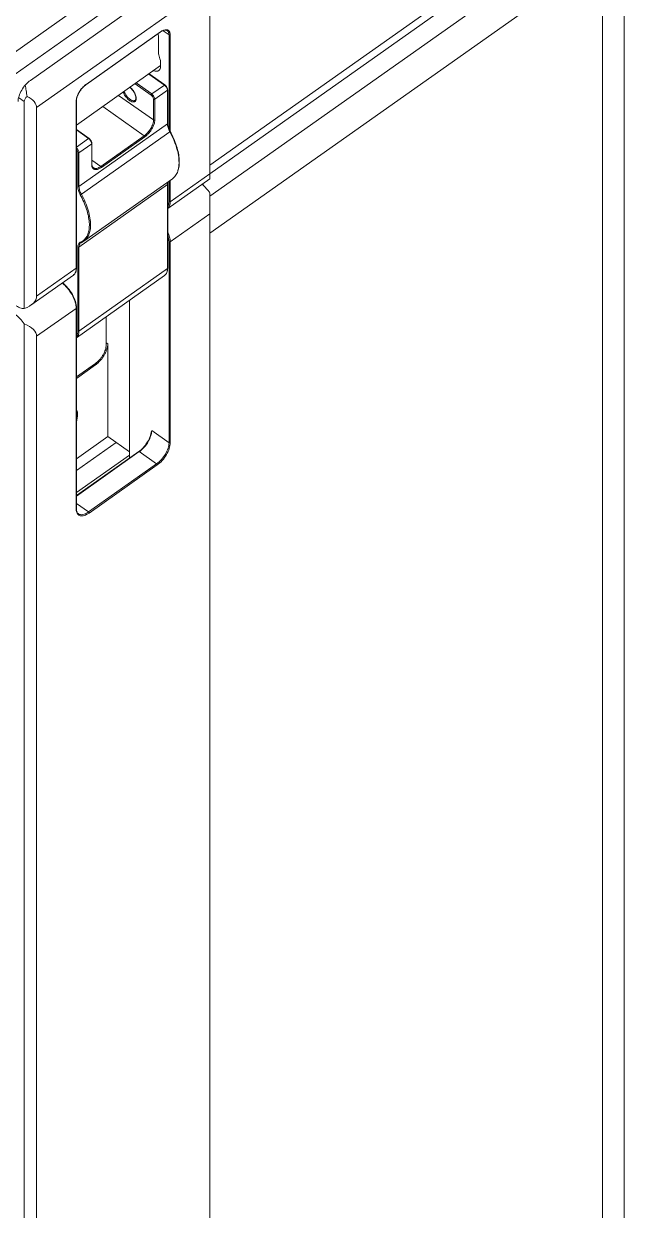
# Model space of a CAD drawing. Header units: millimetres. Extents: x 0 to 9253, y 0 to 2730.
# Drawn here: x 9115.1 to 9252.4, y 1492.7 to 1764.2 of the extents above; entities that cross this region are included whole.
import ezdxf

# ---------------------------------------------------------------- set-up
doc = ezdxf.new("R2010")
doc.units = ezdxf.units.MM
doc.layers.get('0').update_dxf_attribs({"lineweight": 13})

msp = doc.modelspace()

# ---------------------------------------------------------------- linework, layer by layer
at = {"color": 7, "linetype": 'Continuous'}
for p, q in [((9245.28, 1851.23), (8799.8, 1536.23)), ((8801.92, 1532.61), (9247.4, 1847.61)), ((9157.6, 1731.78), (9247.4, 1795.28)), ((9245.28, 1791.83), (9157.61, 1729.84)), ((9247.4, 1788.21), (9157.6, 1724.71)), ((9252.35, 1438.91), (9252.35, 1788.22)), ((9252.35, 1438.91), (9252.35, 1788.22)), ((9252.35, 1788.22), (9252.35, 1438.91)), ((9247.4, 1779.73), (9157.6, 1716.23)), ((9157.6, 1716.22), (9247.4, 1779.72)), ((9247.4, 1429), (9247.4, 1779.72)), ((9247.4, 1779.72), (9247.4, 1429)), ((9247.4, 1779.72), (9247.4, 1429)), ((9154.77, 1778.22), (9116.59, 1751.22)), ((9157.6, 1728.72), (9157.6, 1777.06)), ((9157.6, 1772.98), (9118, 1744.98)), ((9129.29, 1750.23), (9146.26, 1762.23)), ((9129.32, 1750.29), (9146.29, 1762.29)), ((9148.27, 1761.63), (9146.91, 1762.58)), ((9145.86, 1757.59), (9145.86, 1761.21)), ((9148.27, 1740.07), (9148.27, 1761.63)), ((9148.55, 1761.63), (9148.55, 1739.48)), ((9146.36, 1754.58), (9127.11, 1740.97)), ((9146.36, 1755.2), (9146.36, 1754.49)), ((9147.21, 1750.15), (9143.65, 1752.67)), ((9143.72, 1752.72), (9147.32, 1750.18)), ((9144.17, 1747.86), (9140.51, 1750.45)), ((9140.75, 1750.62), (9144.31, 1748.1)), ((9144.31, 1748.1), (9147.21, 1750.15)), ((9147.91, 1748.95), (9145.01, 1746.9)), ((9147.9, 1749.06), (9147.88, 1749.19)), ((9147.91, 1748.95), (9147.9, 1749.06)), ((9147.91, 1741.26), (9147.91, 1748.95)), ((9147.97, 1749.05), (9147.97, 1741.36)), ((9115.17, 1746.39), (9113.88, 1747.3)), ((9115.17, 1699.02), (9115.17, 1746.39)), ((9127.05, 1708.24), (9127.05, 1746.43)), ((9127.11, 1746.53), (9127.11, 1708.34)), ((9136.76, 1747.79), (9144.73, 1742.16)), ((9144.73, 1742.16), (9144.73, 1746.9)), ((9145.01, 1746.9), (9145.01, 1742.16)), ((9118, 1744.98), (9118, 1701.84)), ((9142.61, 1738.53), (9133.14, 1745.23)), ((9127.69, 1726.96), (9147.91, 1741.26)), ((9130, 1737.93), (9127.11, 1739.97)), ((9129.88, 1737.9), (9127.11, 1739.86)), ((9127.11, 1735.95), (9129.88, 1737.9)), ((9148.45, 1739.46), (9128.23, 1725.16)), ((9132.71, 1731.53), (9142.61, 1738.53)), ((9132.85, 1731.29), (9142.75, 1738.29)), ((9130.59, 1736.7), (9127.69, 1734.65)), ((9130.58, 1736.81), (9130.55, 1736.94)), ((9130.59, 1736.7), (9130.58, 1736.81)), ((9130.59, 1731.96), (9130.59, 1736.7)), ((9130.65, 1732.06), (9130.65, 1736.8)), ((9127.41, 1726.96), (9127.41, 1734.65)), ((9127.69, 1734.65), (9127.69, 1726.96)), ((9130.65, 1732.99), (9132.71, 1731.53)), ((9148.55, 1723.44), (9157.6, 1729.84)), ((9147.91, 1727.36), (9127.69, 1713.06)), ((9149.04, 1728.71), (9128.82, 1714.41)), ((9147.91, 1708.14), (9147.91, 1727.36)), ((9157.6, 1728.72), (9147.97, 1721.91)), ((9147.97, 1727.46), (9147.97, 1708.24)), ((9148.27, 1723.44), (9148.27, 1728.17)), ((9148.55, 1728.37), (9148.55, 1723.44)), ((9155.94, 1727.55), (9156.2, 1727.1)), ((9157.6, 1362.44), (9157.6, 1725.48)), ((9157.6, 1725.48), (9157.6, 1362.44)), ((9157.6, 1725.48), (9157.6, 1362.44)), ((9157.6, 1720.65), (9148.55, 1714.25)), ((9148.27, 1668.29), (9148.27, 1714.25)), ((9148.55, 1714.25), (9148.55, 1668.29)), ((9127.41, 1693.84), (9127.41, 1713.06)), ((9127.69, 1713.06), (9127.69, 1693.84)), ((9118, 1701.84), (9127.05, 1708.24)), ((9127.69, 1693.84), (9147.91, 1708.14)), ((9126.4, 1706.66), (9116.7, 1699.8)), ((9147.26, 1706.56), (9127.11, 1692.31)), ((9139.22, 1664.76), (9139.22, 1700.87)), ((9127.05, 1699.05), (9118, 1692.65)), ((9127.05, 1653.09), (9127.05, 1699.05)), ((9127.11, 1653.19), (9127.11, 1699.15)), ((9133.91, 1690.67), (9133.91, 1697.12)), ((9115.17, 1332.73), (9115.17, 1695.48)), ((9115.17, 1695.48), (9115.17, 1332.73)), ((9115.17, 1695.48), (9115.17, 1332.73)), ((9118, 1335.56), (9118, 1692.65)), ((9118, 1692.65), (9118, 1335.56)), ((9118, 1692.65), (9118, 1335.56)), ((9133.91, 1691.17), (9134.27, 1690.92)), ((9134.27, 1690.92), (9134.27, 1669.71)), ((9127.11, 1683.38), (9131.44, 1686.44)), ((9131.44, 1686.09), (9127.11, 1683.03)), ((9131.44, 1686.09), (9131.19, 1686.27)), ((9148.27, 1668.29), (9144.31, 1671.09)), ((9127.11, 1664.65), (9134.27, 1669.71)), ((9136.18, 1668.35), (9127.11, 1661.94)), ((9139.22, 1666.21), (9134.27, 1669.71)), ((9141.36, 1666.28), (9127.11, 1656.21)), ((9141.48, 1666.26), (9127.11, 1656.1)), ((9127.11, 1656.94), (9139.22, 1665.49)), ((9145.44, 1663.46), (9141.48, 1666.26)), ((9129.88, 1652.46), (9145.44, 1663.46)), ((9145.58, 1663.22), (9130.02, 1652.22)), ((9129.88, 1652.46), (9127.11, 1654.42))]:
    msp.add_line(p, q, dxfattribs=at)
for centre, radius, start, end in [((9131.74, 1746.87), 4.19, 125.2666, 126.0569), ((9137.3, 1747.05), 3.3, 50.0348, 51.4887), ((9146.41, 1749.02), 1.39, 51.5287, 54.6815), ((9146.32, 1748.91), 1.53, 49.1041, 51.528), ((9129.43, 1746.43), 2.38, 177.5459, 179.9694), ((9129.75, 1746.41), 2.7, 173.9516, 177.4906), ((9140.81, 1748.87), 2.75, 234.7268, 237.1111), ((9140.8, 1748.91), 2.5, 234.7268, 237.1111), ((9129.08, 1736.77), 1.39, 51.5287, 54.6815), ((9128.99, 1736.66), 1.53, 49.1041, 51.528), ((9153.38, 1742.16), 5.62, 208.3335, 208.7004), ((9131.52, 1731.65), 0.879, 216.2495, 219.8849), ((9149.94, 1727.36), 2.02, 177.0616, 180.0123), ((9147.33, 1731.12), 2.95, 305.2697, 312.1332), ((9147.29, 1731.18), 3.02, 312.1387, 316.4362), ((9147.23, 1731.23), 3.1, 316.4328, 319.191), ((9128.14, 1714.21), 0.15, 279.2979, 292.3843), ((9125.68, 1707.69), 1.26, 305.2726, 312.2107), ((9146.54, 1707.59), 1.26, 305.2726, 312.2107)]:
    msp.add_arc(centre, radius, start, end, dxfattribs=at)
for centre, major_axis, start_param, end_param in [((9119.42, 1746.39), (4.24, 0), 2.577266, 3.141593), ((9110.93, 1744.98), (7.07, 0), 0, 0.805112), ((9110.93, 1701.84), (7.07, 0), 5.35589, 6.283185), ((9110.93, 1692.65), (7.07, 0), 0, 0.927295)]:
    msp.add_ellipse(centre, major_axis=major_axis, ratio=0.5, start_param=start_param, end_param=end_param, dxfattribs=at)
for points, knots in [([(9147.88, 1762.58), (9147.84, 1762.61), (9147.75, 1762.65), (9147.59, 1762.7), (9147.41, 1762.7), (9147.21, 1762.68), (9146.99, 1762.62), (9146.66, 1762.48), (9146.42, 1762.34), (9146.26, 1762.23)], [0, 0, 0, 0, 0.083513, 0.174073, 0.276006, 0.391772, 0.522583, 0.668318, 1, 1, 1, 1]), ([(9146.26, 1762.23), (9146.27, 1762.23), (9146.28, 1762.25), (9146.29, 1762.28), (9146.29, 1762.29)], [0, 0, 0, 0, 0.450698, 1, 1, 1, 1]), ([(9147.7, 1762.8), (9147.48, 1762.82), (9147.11, 1762.74), (9146.65, 1762.53), (9146.41, 1762.38), (9146.29, 1762.29)], [0, 0, 0, 0, 0.441118, 0.706586, 1, 1, 1, 1]), ([(9148.55, 1761.63), (9148.55, 1761.78), (9148.52, 1762.07), (9148.38, 1762.4), (9148.21, 1762.59), (9148.06, 1762.7), (9147.89, 1762.77), (9147.76, 1762.79), (9147.7, 1762.8)], [0, 0, 0, 0, 0.291579, 0.539499, 0.653583, 0.765642, 0.879832, 1, 1, 1, 1]), ([(9148.27, 1761.63), (9148.27, 1761.73), (9148.25, 1761.93), (9148.18, 1762.2), (9148.06, 1762.42), (9147.94, 1762.53), (9147.88, 1762.58)], [0, 0, 0, 0, 0.289751, 0.548335, 0.78139, 1, 1, 1, 1]), ([(9145.86, 1761.21), (9145.86, 1761.26), (9145.85, 1761.49), (9145.82, 1761.71), (9145.78, 1761.88)], [0, 0, 0, 0, 0.234093, 1, 1, 1, 1]), ([(9146.1, 1756.45), (9146.02, 1756.65), (9145.91, 1757.02), (9145.86, 1757.41), (9145.86, 1757.59)], [0, 0, 0, 0, 0.532601, 1, 1, 1, 1]), ([(9145.93, 1753.45), (9146, 1753.5), (9146.13, 1753.62), (9146.26, 1753.87), (9146.34, 1754.17), (9146.36, 1754.38), (9146.36, 1754.49)], [0, 0, 0, 0, 0.218604, 0.45166, 0.710261, 1, 1, 1, 1]), ([(9146.36, 1755.2), (9146.36, 1755.4), (9146.3, 1755.83), (9146.18, 1756.24), (9146.1, 1756.45)], [0, 0, 0, 0, 0.467399, 1, 1, 1, 1]), ([(9116.59, 1751.22), (9116.19, 1750.94), (9115.44, 1750.25), (9114.56, 1749.02), (9113.95, 1747.72), (9113.76, 1746.81), (9113.76, 1746.39)], [0, 0, 0, 0, 0.253701, 0.524646, 0.782308, 1, 1, 1, 1]), ([(9144.72, 1753.42), (9144.84, 1753.38), (9145.06, 1753.31), (9145.39, 1753.27), (9145.68, 1753.31), (9145.86, 1753.4), (9145.93, 1753.45)], [0, 0, 0, 0, 0.292785, 0.552148, 0.784024, 1, 1, 1, 1]), ([(9115.83, 1747.53), (9115.75, 1747.97), (9115.6, 1748.84), (9115.47, 1749.7), (9115.4, 1750.12)], [0, 0, 0, 0, 0.519635, 1, 1, 1, 1]), ([(9129.27, 1750.26), (9128.98, 1750.05), (9128.44, 1749.54), (9127.77, 1748.65), (9127.35, 1747.83), (9127.14, 1747.17), (9127.08, 1746.85), (9127.07, 1746.7)], [0, 0, 0, 0, 0.249891, 0.516214, 0.773803, 0.892016, 1, 1, 1, 1]), ([(9129.29, 1750.23), (9129.14, 1750.12), (9128.85, 1749.89), (9128.45, 1749.48), (9128.07, 1749.01), (9127.74, 1748.51), (9127.47, 1747.99), (9127.27, 1747.48), (9127.15, 1746.99), (9127.11, 1746.68), (9127.11, 1746.53)], [0, 0, 0, 0, 0.122736, 0.254131, 0.39023, 0.52692, 0.660022, 0.785544, 0.899863, 1, 1, 1, 1]), ([(9129.32, 1750.29), (9129.32, 1750.28), (9129.31, 1750.25), (9129.3, 1750.23), (9129.29, 1750.23)], [0, 0, 0, 0, 0.549302, 1, 1, 1, 1]), ([(9137.8, 1748.53), (9137.86, 1748.35), (9138.03, 1747.97), (9138.36, 1747.46), (9138.76, 1746.99), (9139.06, 1746.73), (9139.22, 1746.62)], [0, 0, 0, 0, 0.245794, 0.504718, 0.76117, 1, 1, 1, 1]), ([(9138.04, 1748.7), (9138.09, 1748.52), (9138.24, 1748.17), (9138.54, 1747.67), (9138.92, 1747.22), (9139.21, 1746.97), (9139.36, 1746.86)], [0, 0, 0, 0, 0.24265, 0.501612, 0.759707, 1, 1, 1, 1]), ([(9139.32, 1749.61), (9139.46, 1749.51), (9139.72, 1749.27), (9140.06, 1748.86), (9140.35, 1748.4), (9140.57, 1747.93), (9140.68, 1747.55), (9140.71, 1747.27), (9140.71, 1747.09), (9140.69, 1746.94), (9140.65, 1746.81), (9140.59, 1746.71), (9140.54, 1746.66), (9140.51, 1746.64)], [0, 0, 0, 0, 0.147197, 0.304343, 0.462585, 0.612915, 0.746878, 0.805497, 0.857481, 0.902313, 0.940211, 0.972046, 1, 1, 1, 1]), ([(9140.67, 1746.61), (9140.72, 1746.69), (9140.77, 1746.9), (9140.77, 1747.25), (9140.7, 1747.64), (9140.55, 1748.05), (9140.34, 1748.48), (9140.07, 1748.88), (9139.77, 1749.26), (9139.54, 1749.48), (9139.42, 1749.58)], [0, 0, 0, 0, 0.085689, 0.186847, 0.30386, 0.434382, 0.574391, 0.718909, 0.862508, 1, 1, 1, 1]), ([(9147.21, 1750.15), (9147.22, 1750.16), (9147.24, 1750.17), (9147.27, 1750.19), (9147.3, 1750.19), (9147.31, 1750.18), (9147.32, 1750.18)], [0, 0, 0, 0, 0.31177, 0.580002, 0.804315, 1, 1, 1, 1]), ([(9147.97, 1749.05), (9147.97, 1749.15), (9147.93, 1749.37), (9147.79, 1749.67), (9147.59, 1749.95), (9147.41, 1750.11), (9147.32, 1750.18)], [0, 0, 0, 0, 0.227808, 0.482521, 0.747686, 1, 1, 1, 1]), ([(9147.88, 1749.19), (9147.86, 1749.27), (9147.8, 1749.43), (9147.67, 1749.66), (9147.51, 1749.88), (9147.38, 1750.01), (9147.32, 1750.07)], [0, 0, 0, 0, 0.235921, 0.490549, 0.749978, 1, 1, 1, 1]), ([(9147.97, 1749.05), (9147.97, 1749.03), (9147.96, 1748.99), (9147.93, 1748.96), (9147.91, 1748.95)], [0, 0, 0, 0, 0.471076, 1, 1, 1, 1]), ([(9127.11, 1746.53), (9127.11, 1746.51), (9127.1, 1746.47), (9127.07, 1746.44), (9127.05, 1746.43)], [0, 0, 0, 0, 0.471076, 1, 1, 1, 1]), ([(9139.31, 1746.56), (9139.45, 1746.47), (9139.66, 1746.36), (9139.95, 1746.28), (9140.14, 1746.27), (9140.31, 1746.29), (9140.46, 1746.36), (9140.59, 1746.46), (9140.65, 1746.56), (9140.67, 1746.61)], [0, 0, 0, 0, 0.315956, 0.452334, 0.574748, 0.685729, 0.789611, 0.8923, 1, 1, 1, 1]), ([(9139.44, 1746.8), (9139.54, 1746.74), (9139.73, 1746.64), (9140.03, 1746.54), (9140.26, 1746.54), (9140.41, 1746.59), (9140.48, 1746.62), (9140.51, 1746.64)], [0, 0, 0, 0, 0.308741, 0.574428, 0.799581, 0.901573, 1, 1, 1, 1]), ([(9144.17, 1747.86), (9144.17, 1747.88), (9144.17, 1747.93), (9144.22, 1748.02), (9144.27, 1748.08), (9144.31, 1748.1)], [0, 0, 0, 0, 0.218266, 0.476673, 1, 1, 1, 1]), ([(9144.17, 1747.86), (9144.24, 1747.81), (9144.39, 1747.67), (9144.57, 1747.42), (9144.69, 1747.16), (9144.73, 1746.98), (9144.73, 1746.9)], [0, 0, 0, 0, 0.253701, 0.524646, 0.782308, 1, 1, 1, 1]), ([(9144.31, 1748.1), (9144.41, 1748.03), (9144.59, 1747.86), (9144.81, 1747.56), (9144.95, 1747.27), (9145, 1747.05), (9145.01, 1746.95), (9145.01, 1746.9)], [0, 0, 0, 0, 0.253534, 0.524315, 0.78182, 0.897195, 1, 1, 1, 1]), ([(9142.61, 1738.53), (9142.75, 1738.64), (9143.04, 1738.87), (9143.43, 1739.27), (9143.8, 1739.72), (9144.12, 1740.21), (9144.38, 1740.71), (9144.58, 1741.21), (9144.7, 1741.69), (9144.73, 1742.01), (9144.73, 1742.16)], [0, 0, 0, 0, 0.122837, 0.253629, 0.388777, 0.524463, 0.656785, 0.782079, 0.897247, 1, 1, 1, 1]), ([(9142.75, 1738.29), (9142.91, 1738.4), (9143.21, 1738.65), (9143.63, 1739.08), (9144.02, 1739.56), (9144.36, 1740.08), (9144.64, 1740.62), (9144.85, 1741.15), (9144.98, 1741.66), (9145.01, 1742), (9145.01, 1742.16)], [0, 0, 0, 0, 0.122836, 0.253628, 0.388775, 0.524459, 0.65678, 0.782074, 0.897244, 1, 1, 1, 1]), ([(9147.91, 1741.26), (9147.93, 1741.27), (9147.96, 1741.3), (9147.97, 1741.34), (9147.97, 1741.36)], [0, 0, 0, 0, 0.528924, 1, 1, 1, 1]), ([(9148.44, 1739.49), (9148.28, 1739.79), (9148.08, 1740.23), (9147.94, 1740.84), (9147.91, 1741.12), (9147.91, 1741.26)], [0, 0, 0, 0, 0.540191, 0.782291, 1, 1, 1, 1]), ([(9147.97, 1741.36), (9147.97, 1741.22), (9148, 1740.93), (9148.11, 1740.48), (9148.28, 1740.01), (9148.44, 1739.69), (9148.52, 1739.54)], [0, 0, 0, 0, 0.212898, 0.454268, 0.718792, 1, 1, 1, 1]), ([(9129.88, 1737.9), (9129.89, 1737.91), (9129.91, 1737.92), (9129.94, 1737.94), (9129.97, 1737.94), (9129.99, 1737.93), (9130, 1737.93)], [0, 0, 0, 0, 0.31177, 0.580002, 0.804315, 1, 1, 1, 1]), ([(9130.55, 1736.94), (9130.53, 1737.02), (9130.47, 1737.18), (9130.35, 1737.41), (9130.18, 1737.63), (9130.06, 1737.76), (9129.99, 1737.82)], [0, 0, 0, 0, 0.235921, 0.490549, 0.749978, 1, 1, 1, 1]), ([(9130, 1737.93), (9130.09, 1737.86), (9130.26, 1737.7), (9130.46, 1737.42), (9130.61, 1737.12), (9130.65, 1736.9), (9130.65, 1736.8)], [0, 0, 0, 0, 0.252325, 0.517493, 0.772203, 1, 1, 1, 1]), ([(9142.75, 1738.29), (9142.75, 1738.31), (9142.74, 1738.36), (9142.7, 1738.45), (9142.65, 1738.51), (9142.61, 1738.53)], [0, 0, 0, 0, 0.218266, 0.476673, 1, 1, 1, 1]), ([(9148.52, 1739.54), (9148.52, 1739.53), (9148.52, 1739.52), (9148.5, 1739.49), (9148.47, 1739.47), (9148.45, 1739.46)], [0, 0, 0, 0, 0.112041, 0.314654, 1, 1, 1, 1]), ([(9150.56, 1732.43), (9150.56, 1732.97), (9150.46, 1734.1), (9150.04, 1735.84), (9149.37, 1737.66), (9148.78, 1738.86), (9148.45, 1739.46)], [0, 0, 0, 0, 0.217285, 0.459238, 0.721969, 1, 1, 1, 1]), ([(9149.04, 1728.71), (9149.18, 1728.81), (9149.45, 1729.04), (9149.92, 1729.59), (9150.26, 1730.26), (9150.47, 1731.01), (9150.62, 1731.87), (9150.64, 1733.06), (9150.44, 1734.58), (9150.01, 1736.2), (9149.37, 1737.88), (9148.83, 1738.98), (9148.52, 1739.54)], [0, 0, 0, 0, 0.044321, 0.089373, 0.18429, 0.235511, 0.289704, 0.407769, 0.539231, 0.683191, 0.837682, 1, 1, 1, 1]), ([(9127.11, 1735.75), (9127.2, 1735.68), (9127.35, 1735.51), (9127.53, 1735.23), (9127.65, 1734.94), (9127.69, 1734.74), (9127.69, 1734.65)], [0, 0, 0, 0, 0.26403, 0.533783, 0.785643, 1, 1, 1, 1]), ([(9127.11, 1735.35), (9127.2, 1735.24), (9127.31, 1735.07), (9127.39, 1734.82), (9127.41, 1734.7), (9127.41, 1734.65)], [0, 0, 0, 0, 0.541476, 0.786907, 1, 1, 1, 1]), ([(9130.65, 1736.8), (9130.65, 1736.78), (9130.64, 1736.74), (9130.61, 1736.71), (9130.59, 1736.7)], [0, 0, 0, 0, 0.471076, 1, 1, 1, 1]), ([(9149.58, 1729.2), (9149.74, 1729.39), (9150.04, 1729.83), (9150.35, 1730.6), (9150.53, 1731.48), (9150.56, 1732.11), (9150.56, 1732.43)], [0, 0, 0, 0, 0.220192, 0.457152, 0.716155, 1, 1, 1, 1]), ([(9130.59, 1731.96), (9130.61, 1731.97), (9130.64, 1732), (9130.65, 1732.04), (9130.65, 1732.06)], [0, 0, 0, 0, 0.528924, 1, 1, 1, 1]), ([(9130.59, 1731.96), (9130.59, 1731.87), (9130.6, 1731.72), (9130.65, 1731.43), (9130.74, 1731.24), (9130.81, 1731.13)], [0, 0, 0, 0, 0.281667, 0.541104, 1, 1, 1, 1]), ([(9130.65, 1732.06), (9130.65, 1731.96), (9130.66, 1731.78), (9130.72, 1731.53), (9130.83, 1731.34), (9130.93, 1731.24), (9130.98, 1731.21)], [0, 0, 0, 0, 0.310206, 0.574654, 0.799987, 1, 1, 1, 1]), ([(9130.85, 1731.09), (9130.9, 1731.03), (9131, 1730.93), (9131.2, 1730.83), (9131.44, 1730.78), (9131.69, 1730.79), (9131.97, 1730.84), (9132.37, 1730.99), (9132.66, 1731.16), (9132.85, 1731.29)], [0, 0, 0, 0, 0.099156, 0.198472, 0.303131, 0.417256, 0.543402, 0.682771, 1, 1, 1, 1]), ([(9130.98, 1731.21), (9131.03, 1731.17), (9131.14, 1731.11), (9131.32, 1731.06), (9131.52, 1731.05), (9131.83, 1731.09), (9132.24, 1731.24), (9132.55, 1731.42), (9132.71, 1731.53)], [0, 0, 0, 0, 0.096353, 0.196653, 0.304221, 0.421374, 0.688435, 1, 1, 1, 1]), ([(9132.71, 1731.53), (9132.75, 1731.51), (9132.8, 1731.45), (9132.84, 1731.36), (9132.85, 1731.31), (9132.85, 1731.29)], [0, 0, 0, 0, 0.523327, 0.781734, 1, 1, 1, 1]), ([(9127.41, 1726.96), (9127.41, 1726.81), (9127.44, 1726.5), (9127.55, 1726.03), (9127.73, 1725.53), (9127.89, 1725.2), (9127.98, 1725.04)], [0, 0, 0, 0, 0.217279, 0.459237, 0.721976, 1, 1, 1, 1]), ([(9127.69, 1726.96), (9127.69, 1726.82), (9127.72, 1726.53), (9127.82, 1726.09), (9127.99, 1725.62), (9128.14, 1725.31), (9128.23, 1725.16)], [0, 0, 0, 0, 0.217279, 0.459237, 0.721976, 1, 1, 1, 1]), ([(9147.97, 1727.46), (9147.97, 1727.44), (9147.96, 1727.4), (9147.93, 1727.37), (9147.91, 1727.36)], [0, 0, 0, 0, 0.471076, 1, 1, 1, 1]), ([(9147.92, 1727.46), (9147.92, 1727.51), (9147.94, 1727.7), (9147.99, 1727.89), (9148.05, 1728.01)], [0, 0, 0, 0, 0.272898, 1, 1, 1, 1]), ([(9147.97, 1727.46), (9147.97, 1727.57), (9147.99, 1727.77), (9148.05, 1727.96), (9148.08, 1728.04)], [0, 0, 0, 0, 0.545049, 1, 1, 1, 1]), ([(9157.6, 1725.48), (9157.47, 1725.67), (9156.94, 1726.39), (9156.31, 1727.04), (9155.8, 1727.45)], [0, 0, 0, 0, 0.258198, 1, 1, 1, 1]), ([(9127.98, 1725.04), (9128, 1725.04), (9128.04, 1725.06), (9128.12, 1725.09), (9128.19, 1725.13), (9128.23, 1725.16)], [0, 0, 0, 0, 0.19347, 0.449933, 1, 1, 1, 1]), ([(9127.98, 1725.04), (9128.28, 1724.51), (9128.8, 1723.44), (9129.43, 1721.82), (9129.85, 1720.25), (9130.07, 1718.78), (9130.07, 1717.64), (9129.95, 1716.81), (9129.76, 1716.09), (9129.47, 1715.44), (9129.06, 1714.9), (9128.82, 1714.68), (9128.7, 1714.58)], [0, 0, 0, 0, 0.16321, 0.318657, 0.463634, 0.59606, 0.714771, 0.76903, 0.820058, 0.913586, 0.957353, 1, 1, 1, 1]), ([(9128.23, 1725.16), (9128.56, 1724.56), (9129.15, 1723.36), (9129.82, 1721.54), (9130.23, 1719.8), (9130.34, 1718.67), (9130.34, 1718.13)], [0, 0, 0, 0, 0.278031, 0.540762, 0.782715, 1, 1, 1, 1]), ([(9148.55, 1723.44), (9148.55, 1723.28), (9148.53, 1722.98), (9148.42, 1722.55), (9148.24, 1722.19), (9148.07, 1722), (9147.97, 1721.92)], [0, 0, 0, 0, 0.288276, 0.547179, 0.781389, 1, 1, 1, 1]), ([(9148.27, 1723.44), (9148.27, 1723.23), (9148.23, 1722.82), (9148.08, 1722.43), (9147.97, 1722.27)], [0, 0, 0, 0, 0.538124, 1, 1, 1, 1]), ([(9130.34, 1718.13), (9130.34, 1717.73), (9130.29, 1716.97), (9130, 1715.91), (9129.59, 1715.17), (9129.18, 1714.7), (9128.94, 1714.5), (9128.82, 1714.41)], [0, 0, 0, 0, 0.289672, 0.547951, 0.780891, 0.89138, 1, 1, 1, 1]), ([(9147.98, 1716.58), (9148.15, 1716.18), (9148.43, 1715.43), (9148.55, 1714.62), (9148.55, 1714.25)], [0, 0, 0, 0, 0.536744, 1, 1, 1, 1]), ([(9127.98, 1714.16), (9127.89, 1714.12), (9127.72, 1714.01), (9127.54, 1713.76), (9127.43, 1713.43), (9127.41, 1713.19), (9127.41, 1713.06)], [0, 0, 0, 0, 0.221497, 0.451077, 0.707048, 1, 1, 1, 1]), ([(9128.08, 1714.01), (9128.02, 1713.96), (9127.9, 1713.85), (9127.78, 1713.63), (9127.7, 1713.36), (9127.69, 1713.16), (9127.69, 1713.06)], [0, 0, 0, 0, 0.218662, 0.451708, 0.710185, 1, 1, 1, 1]), ([(9128.7, 1714.58), (9128.64, 1714.54), (9128.42, 1714.37), (9128.17, 1714.24), (9127.98, 1714.16)], [0, 0, 0, 0, 0.249221, 1, 1, 1, 1]), ([(9127.98, 1714.16), (9128, 1714.13), (9128.06, 1714.07), (9128.13, 1714.06), (9128.17, 1714.06)], [0, 0, 0, 0, 0.520826, 1, 1, 1, 1]), ([(9128.08, 1714.01), (9128.09, 1714.01), (9128.13, 1714.04), (9128.17, 1714.06), (9128.2, 1714.07)], [0, 0, 0, 0, 0.247277, 1, 1, 1, 1]), ([(9128.2, 1714.07), (9128.25, 1714.1), (9128.47, 1714.19), (9128.67, 1714.31), (9128.82, 1714.41)], [0, 0, 0, 0, 0.251926, 1, 1, 1, 1]), ([(9147.98, 1715.82), (9148.03, 1715.68), (9148.18, 1715.17), (9148.27, 1714.64), (9148.27, 1714.25)], [0, 0, 0, 0, 0.272038, 1, 1, 1, 1]), ([(9126.4, 1706.66), (9126.52, 1706.75), (9126.74, 1706.95), (9126.96, 1707.35), (9127.09, 1707.83), (9127.11, 1708.17), (9127.11, 1708.34)], [0, 0, 0, 0, 0.227141, 0.463828, 0.719666, 1, 1, 1, 1]), ([(9126.52, 1706.76), (9126.61, 1706.84), (9126.77, 1707.03), (9126.94, 1707.38), (9127.03, 1707.79), (9127.05, 1708.09), (9127.05, 1708.24)], [0, 0, 0, 0, 0.218835, 0.453817, 0.712875, 1, 1, 1, 1]), ([(9127.05, 1708.24), (9127.07, 1708.26), (9127.1, 1708.29), (9127.11, 1708.33), (9127.11, 1708.34)], [0, 0, 0, 0, 0.528924, 1, 1, 1, 1]), ([(9147.26, 1706.56), (9147.38, 1706.64), (9147.59, 1706.85), (9147.82, 1707.25), (9147.95, 1707.73), (9147.97, 1708.07), (9147.97, 1708.24)], [0, 0, 0, 0, 0.227141, 0.463828, 0.719666, 1, 1, 1, 1]), ([(9147.38, 1706.66), (9147.47, 1706.74), (9147.63, 1706.93), (9147.8, 1707.28), (9147.89, 1707.69), (9147.91, 1707.99), (9147.91, 1708.14)], [0, 0, 0, 0, 0.218835, 0.453817, 0.712875, 1, 1, 1, 1]), ([(9147.91, 1708.14), (9147.93, 1708.16), (9147.96, 1708.18), (9147.97, 1708.23), (9147.97, 1708.24)], [0, 0, 0, 0, 0.528924, 1, 1, 1, 1]), ([(9124.61, 1704.14), (9124.55, 1704.21), (9124.3, 1704.45), (9124.03, 1704.69), (9123.83, 1704.85)], [0, 0, 0, 0, 0.25651, 1, 1, 1, 1]), ([(9123.91, 1704.9), (9124.36, 1704.55), (9125.21, 1703.7), (9126.22, 1702.24), (9126.9, 1700.71), (9127.11, 1699.64), (9127.11, 1699.15)], [0, 0, 0, 0, 0.257929, 0.527247, 0.781783, 1, 1, 1, 1]), ([(9126.88, 1700.27), (9126.69, 1700.97), (9126.07, 1702.37), (9125.15, 1703.58), (9124.61, 1704.14)], [0, 0, 0, 0, 0.4849, 1, 1, 1, 1]), ([(9115.17, 1699.02), (9115.01, 1699.01), (9114.67, 1699.04), (9114.15, 1699.19), (9113.59, 1699.45), (9113.23, 1699.68), (9113.05, 1699.81)], [0, 0, 0, 0, 0.209389, 0.445498, 0.709605, 1, 1, 1, 1]), ([(9127.01, 1699.63), (9127, 1699.69), (9126.97, 1699.9), (9126.92, 1700.11), (9126.88, 1700.27)], [0, 0, 0, 0, 0.241837, 1, 1, 1, 1]), ([(9127.05, 1699.05), (9127.05, 1699.1), (9127.05, 1699.29), (9127.03, 1699.49), (9127.01, 1699.63)], [0, 0, 0, 0, 0.239802, 1, 1, 1, 1]), ([(9113.05, 1697.69), (9113.46, 1697.4), (9114.23, 1696.72), (9114.87, 1695.92), (9115.17, 1695.48)], [0, 0, 0, 0, 0.482137, 1, 1, 1, 1]), ([(9127.11, 1699.15), (9127.11, 1699.12), (9127.09, 1699.08), (9127.06, 1699.06), (9127.05, 1699.05)], [0, 0, 0, 0, 0.724037, 1, 1, 1, 1]), ([(9127.41, 1693.84), (9127.41, 1693.73), (9127.4, 1693.51), (9127.33, 1693.11), (9127.22, 1692.83), (9127.11, 1692.67)], [0, 0, 0, 0, 0.279599, 0.538583, 1, 1, 1, 1]), ([(9127.69, 1693.84), (9127.69, 1693.68), (9127.67, 1693.37), (9127.56, 1692.95), (9127.38, 1692.59), (9127.21, 1692.39), (9127.11, 1692.32)], [0, 0, 0, 0, 0.288276, 0.547179, 0.781389, 1, 1, 1, 1]), ([(9131.44, 1686.09), (9131.63, 1686.23), (9132.01, 1686.53), (9132.53, 1687.07), (9133.02, 1687.67), (9133.45, 1688.32), (9133.8, 1688.99), (9134.06, 1689.66), (9134.22, 1690.3), (9134.27, 1690.72), (9134.27, 1690.92)], [0, 0, 0, 0, 0.122839, 0.253633, 0.388779, 0.524463, 0.656782, 0.782076, 0.897245, 1, 1, 1, 1]), ([(9133.91, 1690.67), (9133.91, 1690.5), (9133.87, 1690.13), (9133.73, 1689.57), (9133.5, 1688.98), (9133.19, 1688.4), (9132.82, 1687.83), (9132.4, 1687.3), (9131.94, 1686.83), (9131.61, 1686.56), (9131.44, 1686.44)], [0, 0, 0, 0, 0.102765, 0.217914, 0.343217, 0.475537, 0.611221, 0.746379, 0.877149, 1, 1, 1, 1]), ([(9127.37, 1674.73), (9127.37, 1674.84), (9127.35, 1675.24), (9127.25, 1675.65), (9127.11, 1675.91)], [0, 0, 0, 0, 0.277393, 1, 1, 1, 1]), ([(9127.11, 1675.11), (9127.12, 1675.07), (9127.14, 1674.9), (9127.15, 1674.73), (9127.15, 1674.6)], [0, 0, 0, 0, 0.24078, 1, 1, 1, 1]), ([(9127.11, 1673.19), (9127.2, 1673.45), (9127.32, 1673.96), (9127.37, 1674.48), (9127.37, 1674.73)], [0, 0, 0, 0, 0.527431, 1, 1, 1, 1]), ([(9127.15, 1674.6), (9127.15, 1674.56), (9127.15, 1674.37), (9127.13, 1674.18), (9127.11, 1674.04)], [0, 0, 0, 0, 0.241002, 1, 1, 1, 1]), ([(9144.2, 1670.62), (9144.13, 1670.22), (9143.86, 1669.39), (9143.23, 1668.21), (9142.39, 1667.14), (9141.72, 1666.53), (9141.36, 1666.28)], [0, 0, 0, 0, 0.230617, 0.489922, 0.754465, 1, 1, 1, 1]), ([(9144.31, 1671.09), (9144.31, 1670.97), (9144.27, 1670.46), (9144.14, 1669.96), (9144, 1669.59)], [0, 0, 0, 0, 0.225119, 1, 1, 1, 1]), ([(9144.2, 1670.62), (9144.2, 1670.66), (9144.23, 1670.82), (9144.28, 1670.97), (9144.31, 1671.09)], [0, 0, 0, 0, 0.255602, 1, 1, 1, 1]), ([(9142.35, 1667.02), (9142.28, 1666.94), (9142.01, 1666.67), (9141.71, 1666.42), (9141.48, 1666.26)], [0, 0, 0, 0, 0.260186, 1, 1, 1, 1]), ([(9144, 1669.59), (9143.82, 1669.11), (9143.35, 1668.2), (9142.71, 1667.39), (9142.35, 1667.02)], [0, 0, 0, 0, 0.49323, 1, 1, 1, 1]), ([(9145.44, 1663.46), (9145.84, 1663.74), (9146.58, 1664.43), (9147.47, 1665.66), (9148.08, 1666.96), (9148.27, 1667.87), (9148.27, 1668.29)], [0, 0, 0, 0, 0.253695, 0.524646, 0.782314, 1, 1, 1, 1]), ([(9145.58, 1663.22), (9146, 1663.51), (9146.78, 1664.24), (9147.71, 1665.52), (9148.35, 1666.89), (9148.55, 1667.85), (9148.55, 1668.29)], [0, 0, 0, 0, 0.253701, 0.524646, 0.782308, 1, 1, 1, 1]), ([(9141.48, 1666.26), (9141.47, 1666.27), (9141.43, 1666.29), (9141.39, 1666.3), (9141.36, 1666.28)], [0, 0, 0, 0, 0.319577, 1, 1, 1, 1]), ([(9145.58, 1663.22), (9145.58, 1663.26), (9145.54, 1663.36), (9145.48, 1663.43), (9145.44, 1663.46)], [0, 0, 0, 0, 0.474671, 1, 1, 1, 1]), ([(9127.05, 1653.09), (9127.06, 1653.09), (9127.09, 1653.12), (9127.11, 1653.16), (9127.11, 1653.19)], [0, 0, 0, 0, 0.275963, 1, 1, 1, 1]), ([(9127.05, 1653.09), (9127.05, 1652.98), (9127.07, 1652.59), (9127.2, 1652.19), (9127.38, 1651.97)], [0, 0, 0, 0, 0.28432, 1, 1, 1, 1]), ([(9127.57, 1652.02), (9127.5, 1652.07), (9127.36, 1652.21), (9127.22, 1652.48), (9127.13, 1652.81), (9127.11, 1653.06), (9127.11, 1653.19)], [0, 0, 0, 0, 0.205198, 0.432748, 0.69551, 1, 1, 1, 1]), ([(9127.38, 1651.97), (9127.45, 1651.88), (9127.61, 1651.73), (9127.82, 1651.64), (9127.92, 1651.6)], [0, 0, 0, 0, 0.498386, 1, 1, 1, 1]), ([(9127.57, 1652.02), (9127.7, 1651.93), (9128.04, 1651.8), (9128.62, 1651.84), (9129.26, 1652.06), (9129.67, 1652.31), (9129.88, 1652.46)], [0, 0, 0, 0, 0.195807, 0.420075, 0.687922, 1, 1, 1, 1]), ([(9127.92, 1651.6), (9128.23, 1651.51), (9128.79, 1651.57), (9129.47, 1651.86), (9129.84, 1652.09), (9130.02, 1652.22)], [0, 0, 0, 0, 0.429731, 0.697915, 1, 1, 1, 1]), ([(9129.88, 1652.46), (9129.92, 1652.43), (9129.99, 1652.36), (9130.02, 1652.26), (9130.02, 1652.22)], [0, 0, 0, 0, 0.525329, 1, 1, 1, 1])]:
    msp.add_open_spline(points, degree=3, knots=knots, dxfattribs=at)
for points in [[(9148.55, 1761.63), (9148.51, 1761.6), (9148.41, 1761.57), (9148.31, 1761.6), (9148.27, 1761.63)], [(9145.01, 1746.9), (9144.97, 1746.87), (9144.87, 1746.84), (9144.77, 1746.87), (9144.73, 1746.9)], [(9144.73, 1742.16), (9144.77, 1742.13), (9144.87, 1742.1), (9144.97, 1742.13), (9145.01, 1742.16)], [(9127.69, 1734.65), (9127.65, 1734.62), (9127.55, 1734.59), (9127.45, 1734.62), (9127.41, 1734.65)], [(9127.41, 1726.96), (9127.45, 1726.93), (9127.55, 1726.9), (9127.65, 1726.93), (9127.69, 1726.96)], [(9148.27, 1723.44), (9148.31, 1723.42), (9148.41, 1723.39), (9148.51, 1723.42), (9148.55, 1723.44)], [(9148.55, 1714.25), (9148.47, 1714.2), (9148.34, 1714.2), (9148.27, 1714.25)], [(9127.69, 1713.06), (9127.65, 1713.03), (9127.55, 1713), (9127.45, 1713.03), (9127.41, 1713.06)], [(9127.41, 1693.84), (9127.45, 1693.82), (9127.55, 1693.79), (9127.65, 1693.82), (9127.69, 1693.84)], [(9148.27, 1668.29), (9148.34, 1668.23), (9148.47, 1668.23), (9148.55, 1668.29)]]:
    msp.add_open_spline(points, degree=3, dxfattribs=at)

doc.saveas('drawing.dxf')
